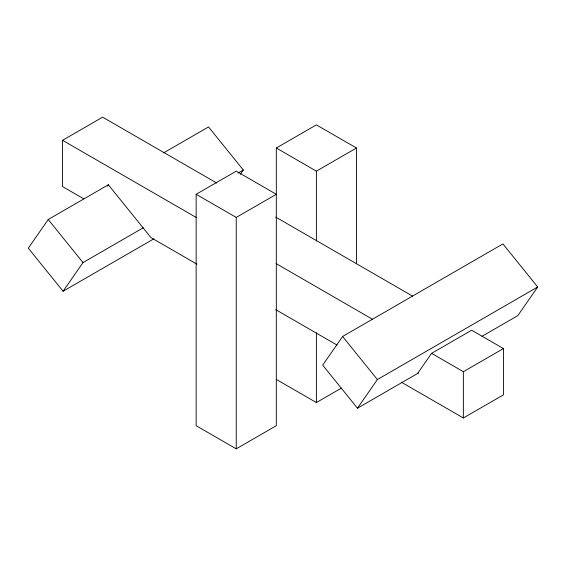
<?xml version="1.0" encoding="UTF-8"?>
<svg xmlns="http://www.w3.org/2000/svg" width="566" height="566" viewBox="0 0 566 566"><rect width="100%" height="100%" fill="white"/><g stroke="black" fill="none" stroke-linecap="round" stroke-linejoin="round"><path stroke-width="0.85" d="M108.523 184.679L48.216 219.502L28.3 248.163L63.081 291.242L153.931 238.795M107.335 186.228L108.332 184.792L151.023 237.656L196.954 264.173M63.081 291.242L82.997 262.582L143.311 227.758M240.331 174.321L243.316 170.019L208.536 126.94L163.496 152.947M481.907 336.367L517.784 315.651L537.7 286.983L502.919 243.911L342.6 336.466L322.684 365.134L357.464 408.206L418.536 372.944M357.464 408.206L377.38 379.545L537.7 286.983M417.588 373.496L431.582 353.354L471.662 330.219L503.443 348.564L503.443 394.849L463.363 417.984L401.351 382.184M83.747 198.815L62.557 186.589L62.557 140.304L102.637 117.162L216.707 183.023M196.147 194.294L236.234 171.151L276.314 194.294L236.234 217.429L196.147 194.294L196.147 425.696L236.234 448.838L276.314 425.696L276.314 148.009L316.394 124.874L356.474 148.009L356.474 263.714M237.975 173.104L243.316 170.019M276.314 148.009L316.394 171.151L356.474 148.009M276.314 379.418L316.394 402.553L341.348 388.149M431.582 353.354L463.363 371.706L503.443 348.564M275.649 217.054L412.685 296.167M62.557 140.304L196.529 217.648M276.144 263.615L372.605 319.309M275.805 309.701L337.046 345.062M342.6 336.466L377.38 379.545M48.216 219.502L82.997 262.582M463.363 371.706L463.363 417.984M316.394 171.151L316.394 240.925M316.394 332.78L316.394 402.553M236.234 217.429L236.234 448.838"/></g></svg>
